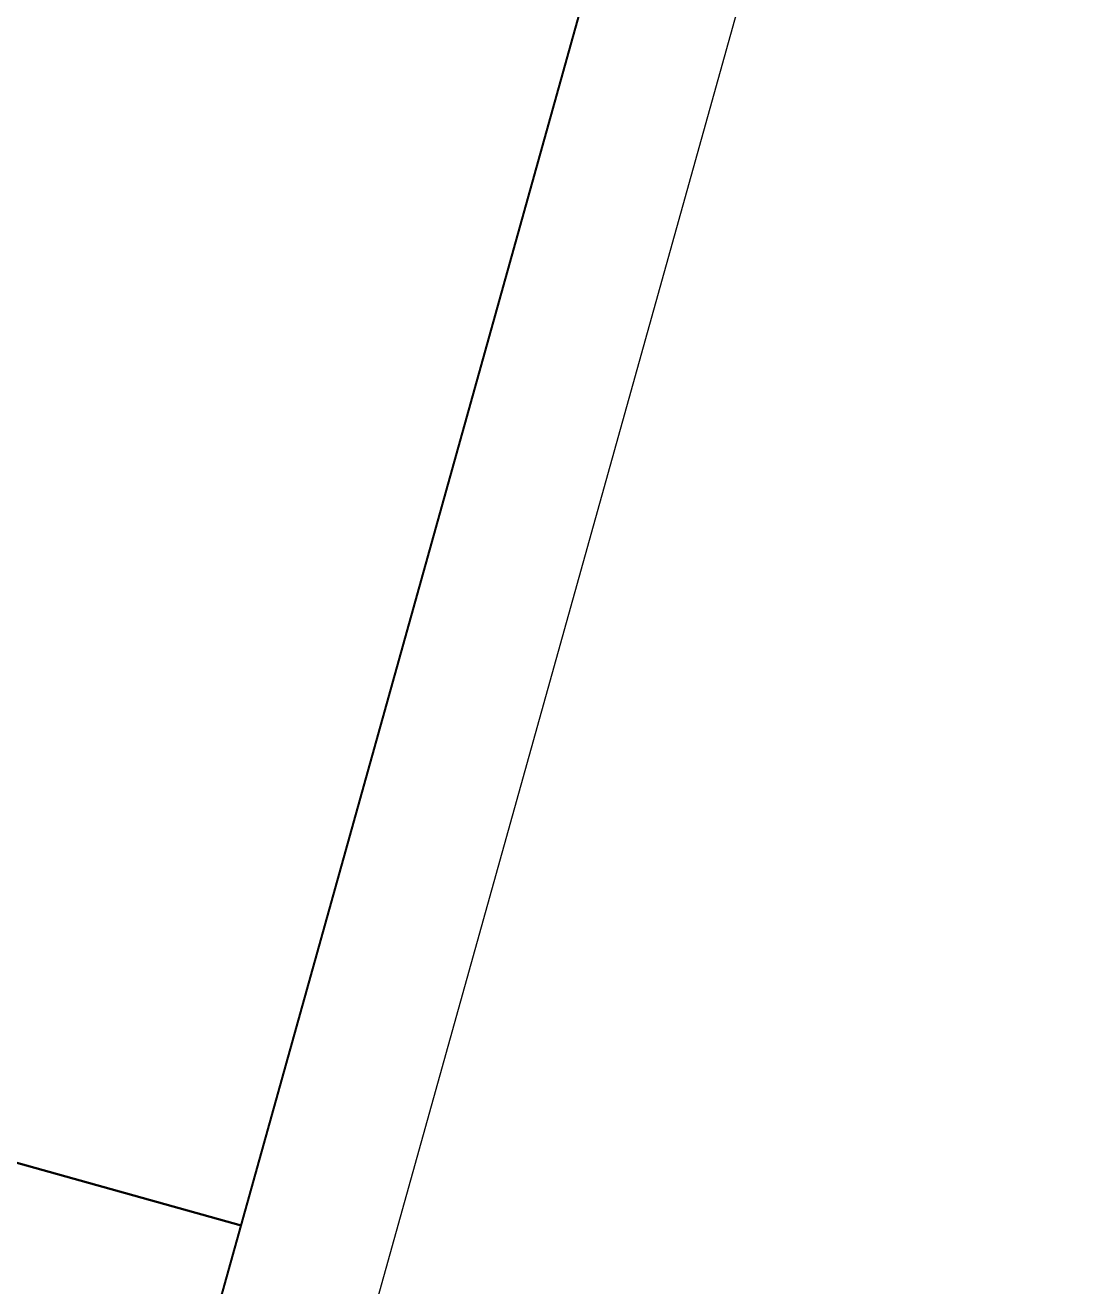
# Model space of a CAD drawing. Header units: millimetres. Extents: x 474016 to 477875, y 2288607 to 2292200.
# Drawn here: x 474427.6 to 474438.12, y 2289439.48 to 2289452 of the extents above; entities that cross this region are included whole.
import ezdxf
from ezdxf.enums import TextEntityAlignment as Align

# ---------------------------------------------------------------- set-up
doc = ezdxf.new("R2010")
doc.units = ezdxf.units.MM
doc.header["$LTSCALE"] = 50
doc.layers.add('BANQUETA', color=251, linetype='Continuous', lineweight=5)
doc.layers.add('vialidad', color=5, linetype='Continuous', lineweight=13)
doc.layers.add('CVL_LOTIF', color=1, linetype='Continuous')
doc.styles.get("Standard").update_dxf_attribs({"font": 'arial.ttf'})

msp = doc.modelspace()

# ---------------------------------------------------------------- linework, layer by layer
at = {"layer": 'BANQUETA'}
msp.add_lwpolyline([(474404.694, 2289541.819, -0.540591), (474407.884, 2289542.831), (474449.322, 2289509.046, -0.298203), (474449.984, 2289506.958), (474377.368, 2289247.051, -0.414214), (474374.904, 2289245.663), (474327.711, 2289258.848, -0.414214), (474326.323, 2289261.312), (474404.694, 2289541.819)], format="xyb", dxfattribs=at)
msp.add_lwpolyline([(474448.481, 2289507.151), (474412.923, 2289379.883)], dxfattribs=at)
at = {"layer": 'CVL_LOTIF'}
msp.add_lwpolyline([(474433.104, 2289452.117), (474409.026, 2289458.844), (474405.663, 2289446.805), (474429.741, 2289440.078)], close=True, dxfattribs=at)
msp.add_lwpolyline([(474429.741, 2289440.078), (474405.663, 2289446.805), (474402.299, 2289434.766), (474426.377, 2289428.039, -0.357935), (474426.377, 2289428.039)], format="xyb", close=True, dxfattribs=at)

# ---------------------------------------------------------------- texts
at = {"layer": 'vialidad', "color": 5, "lineweight": 13, "width": 0.75}
msp.add_text('GUAYACAN', height=6, rotation=76.1813, dxfattribs=at).set_placement((474443.005, 2289426.721), align=Align.MIDDLE)

doc.saveas('drawing.dxf')
